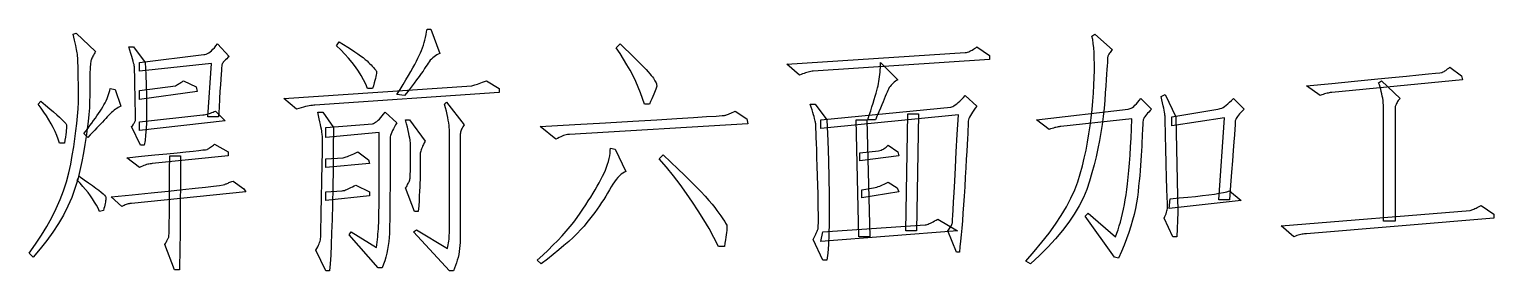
# Model space of a CAD drawing. Extents: x 0 to 420, y 0 to 297.
# Drawn here: x 51.35 to 77.75, y 67.84 to 72.2 of the extents above; entities that cross this region are included whole.
import ezdxf

# ---------------------------------------------------------------- set-up
doc = ezdxf.new("R2010")
doc.units = 0

msp = doc.modelspace()

# ---------------------------------------------------------------- linework, layer by layer
at = {"color": 7, "lineweight": 25}
for points in [[(52.097, 69.768), (52.126, 69.925), (52.151, 70.078), (52.173, 70.225), (52.192, 70.367), (52.207, 70.504), (52.22, 70.636), (52.229, 70.763), (52.235, 70.884), (52.238, 71.001), (52.238, 71.113), (52.236, 71.217), (52.234, 71.312), (52.233, 71.398), (52.231, 71.474), (52.229, 71.541), (52.227, 71.599), (52.226, 71.647), (52.224, 71.686), (52.222, 71.716), (52.22, 71.737), (52.218, 71.755), (52.214, 71.777), (52.21, 71.804), (52.203, 71.835), (52.196, 71.871), (52.188, 71.911), (52.178, 71.955), (52.167, 72.004), (52.155, 72.057), (52.141, 72.115), (52.194, 72.132), (52.546, 71.798), (52.532, 71.777), (52.52, 71.757), (52.508, 71.737), (52.498, 71.718), (52.488, 71.699), (52.48, 71.681), (52.473, 71.663), (52.467, 71.646), (52.462, 71.63), (52.458, 71.614), (52.454, 71.593), (52.451, 71.564), (52.449, 71.526), (52.446, 71.479), (52.444, 71.422), (52.443, 71.357), (52.442, 71.283), (52.441, 71.2), (52.44, 71.108), (52.44, 71.007), (52.438, 70.899), (52.433, 70.784), (52.424, 70.664), (52.412, 70.537), (52.396, 70.405), (52.377, 70.267), (52.354, 70.122), (52.328, 69.972), (52.298, 69.816), (52.264, 69.654), (52.224, 69.489), (52.174, 69.327), (52.115, 69.166), (52.045, 69.007), (51.965, 68.849), (51.876, 68.694), (51.777, 68.54), (51.668, 68.388), (51.549, 68.238), (51.421, 68.089), (51.35, 68.159), (51.465, 68.321), (51.571, 68.483), (51.669, 68.644), (51.757, 68.805), (51.836, 68.966), (51.906, 69.127), (51.967, 69.287), (52.02, 69.448), (52.063, 69.608)], [(58.118, 71.007), (57.977, 71.025), (58.035, 71.117), (58.089, 71.205), (58.139, 71.287), (58.185, 71.365), (58.228, 71.438), (58.266, 71.506), (58.301, 71.569), (58.332, 71.627), (58.358, 71.68), (58.382, 71.728), (58.402, 71.774), (58.421, 71.82), (58.438, 71.867), (58.455, 71.913), (58.469, 71.961), (58.483, 72.008), (58.495, 72.056), (58.505, 72.105), (58.514, 72.153), (58.522, 72.202), (58.592, 72.202), (58.751, 71.763), (58.723, 71.751), (58.697, 71.738), (58.671, 71.723), (58.647, 71.705), (58.623, 71.686), (58.601, 71.665), (58.58, 71.642), (58.559, 71.617), (58.54, 71.59), (58.522, 71.561), (58.502, 71.528), (58.478, 71.491), (58.449, 71.448), (58.415, 71.401), (58.377, 71.348), (58.334, 71.29), (58.287, 71.227), (58.235, 71.159), (58.179, 71.085)], [(69.403, 67.966), (69.315, 68.019), (69.467, 68.19), (69.608, 68.357), (69.736, 68.522), (69.852, 68.684), (69.957, 68.843), (70.049, 68.999), (70.13, 69.151), (70.198, 69.301), (70.255, 69.448), (70.299, 69.592), (70.337, 69.735), (70.371, 69.878), (70.402, 70.022), (70.43, 70.167), (70.455, 70.313), (70.478, 70.459), (70.497, 70.606), (70.513, 70.754), (70.526, 70.902), (70.537, 71.051), (70.544, 71.196), (70.55, 71.331), (70.553, 71.457), (70.554, 71.574), (70.552, 71.682), (70.548, 71.78), (70.542, 71.869), (70.534, 71.948), (70.523, 72.018), (70.51, 72.079), (70.563, 72.115), (70.88, 71.833), (70.863, 71.816), (70.848, 71.8), (70.835, 71.784), (70.823, 71.769), (70.814, 71.754), (70.806, 71.74), (70.8, 71.727), (70.795, 71.715), (70.793, 71.704), (70.792, 71.693), (70.791, 71.675), (70.79, 71.645), (70.787, 71.601), (70.783, 71.544), (70.778, 71.473), (70.773, 71.389), (70.766, 71.292), (70.758, 71.181), (70.749, 71.057), (70.739, 70.919), (70.727, 70.775), (70.711, 70.63), (70.692, 70.485), (70.67, 70.34), (70.644, 70.194), (70.616, 70.048), (70.583, 69.902), (70.548, 69.755), (70.509, 69.608), (70.466, 69.46), (70.416, 69.312), (70.354, 69.164), (70.278, 69.016), (70.191, 68.867), (70.091, 68.718), (69.978, 68.568), (69.853, 68.418), (69.716, 68.268), (69.565, 68.117)], [(53.249, 71.517), (53.248, 71.527), (53.244, 71.543), (53.239, 71.565), (53.232, 71.593), (53.222, 71.627), (53.211, 71.667), (53.197, 71.713), (53.181, 71.764), (53.163, 71.822), (53.143, 71.886), (53.231, 71.886), (53.442, 71.605), (53.451, 71.387), (53.458, 71.185), (53.463, 70.998), (53.465, 70.826), (53.464, 70.669), (53.461, 70.527), (53.456, 70.4), (53.448, 70.289), (53.437, 70.192), (53.424, 70.111), (53.354, 70.111), (53.196, 70.445), (53.209, 70.462), (53.221, 70.478), (53.232, 70.493), (53.241, 70.508), (53.249, 70.522), (53.255, 70.534), (53.26, 70.546), (53.263, 70.557), (53.266, 70.567), (53.266, 70.576), (53.266, 70.589), (53.266, 70.61), (53.265, 70.638), (53.265, 70.674), (53.264, 70.717), (53.263, 70.768), (53.262, 70.827), (53.261, 70.894), (53.259, 70.969), (53.257, 71.051), (53.256, 71.133), (53.254, 71.208), (53.253, 71.274), (53.252, 71.332), (53.251, 71.383), (53.25, 71.425), (53.249, 71.46), (53.249, 71.487), (53.249, 71.506)], [(53.337, 71.605), (54.497, 71.745), (54.518, 71.747), (54.54, 71.753), (54.563, 71.763), (54.587, 71.776), (54.611, 71.794), (54.636, 71.815), (54.662, 71.84), (54.688, 71.869), (54.715, 71.902), (54.743, 71.939), (54.954, 71.71), (54.93, 71.69), (54.909, 71.671), (54.89, 71.653), (54.874, 71.636), (54.859, 71.62), (54.847, 71.606), (54.837, 71.593), (54.83, 71.581), (54.825, 71.57), (54.822, 71.561), (54.82, 71.544), (54.817, 71.509), (54.813, 71.458), (54.808, 71.389), (54.802, 71.304), (54.796, 71.201), (54.788, 71.082), (54.78, 70.945), (54.771, 70.791), (54.76, 70.62), (54.567, 70.62), (54.637, 71.587), (53.337, 71.447)], [(57.467, 71.605), (57.491, 71.581), (57.512, 71.559), (57.532, 71.539), (57.549, 71.52), (57.564, 71.504), (57.577, 71.489), (57.588, 71.476), (57.597, 71.464), (57.603, 71.454), (57.608, 71.447), (57.611, 71.437), (57.611, 71.423), (57.609, 71.403), (57.605, 71.379), (57.599, 71.35), (57.591, 71.316), (57.581, 71.277), (57.569, 71.233), (57.554, 71.184), (57.538, 71.13), (57.45, 71.13), (57.416, 71.211), (57.377, 71.29), (57.333, 71.37), (57.284, 71.448), (57.23, 71.526), (57.171, 71.603), (57.108, 71.679), (57.039, 71.755), (56.966, 71.829), (56.887, 71.904), (56.94, 71.974), (57.018, 71.926), (57.091, 71.88), (57.157, 71.837), (57.219, 71.797), (57.274, 71.759), (57.324, 71.723), (57.368, 71.69), (57.407, 71.659), (57.44, 71.631)], [(62.003, 71.939), (62.09, 71.854), (62.171, 71.775), (62.245, 71.703), (62.312, 71.636), (62.372, 71.576), (62.424, 71.522), (62.47, 71.474), (62.509, 71.433), (62.54, 71.397), (62.565, 71.367), (62.585, 71.342), (62.603, 71.318), (62.618, 71.295), (62.631, 71.273), (62.642, 71.253), (62.651, 71.235), (62.657, 71.217), (62.661, 71.202), (62.662, 71.187), (62.662, 71.174), (62.659, 71.16), (62.654, 71.141), (62.646, 71.119), (62.636, 71.093), (62.624, 71.062), (62.61, 71.028), (62.593, 70.989), (62.575, 70.946), (62.553, 70.9), (62.53, 70.849), (62.442, 70.849), (62.408, 70.951), (62.371, 71.053), (62.33, 71.155), (62.285, 71.257), (62.236, 71.359), (62.183, 71.461), (62.126, 71.563), (62.065, 71.665), (62.001, 71.767), (61.932, 71.868)], [(68.665, 71.658), (65.483, 71.447), (65.462, 71.443), (65.439, 71.438), (65.417, 71.433), (65.393, 71.427), (65.369, 71.42), (65.344, 71.413), (65.318, 71.405), (65.292, 71.396), (65.265, 71.386), (65.237, 71.376), (65.008, 71.57), (68.225, 71.781), (68.246, 71.785), (68.267, 71.79), (68.289, 71.797), (68.31, 71.806), (68.331, 71.816), (68.352, 71.827), (68.373, 71.84), (68.394, 71.854), (68.415, 71.869), (68.436, 71.886), (68.665, 71.728)], [(67.012, 71.288), (66.988, 71.277), (66.966, 71.264), (66.944, 71.249), (66.924, 71.232), (66.905, 71.214), (66.887, 71.193), (66.87, 71.171), (66.855, 71.148), (66.841, 71.122), (66.828, 71.095), (66.815, 71.064), (66.799, 71.029), (66.782, 70.989), (66.763, 70.943), (66.742, 70.893), (66.719, 70.838), (66.694, 70.778), (66.667, 70.713), (66.639, 70.643), (66.608, 70.568), (66.467, 70.568), (66.495, 70.65), (66.52, 70.727), (66.543, 70.8), (66.564, 70.869), (66.584, 70.932), (66.601, 70.992), (66.617, 71.046), (66.631, 71.096), (66.642, 71.142), (66.652, 71.183), (66.66, 71.222), (66.668, 71.262), (66.674, 71.302), (66.68, 71.343), (66.685, 71.385), (66.689, 71.428), (66.692, 71.471), (66.694, 71.515), (66.696, 71.559), (66.696, 71.605)], [(74.378, 71.183), (74.832, 71.226), (75.24, 71.266), (75.601, 71.3), (75.915, 71.331), (76.182, 71.356), (76.402, 71.378), (76.575, 71.395), (76.701, 71.408), (76.78, 71.416), (76.812, 71.42), (76.822, 71.423), (76.832, 71.427), (76.844, 71.433), (76.857, 71.44), (76.871, 71.449), (76.887, 71.459), (76.904, 71.471), (76.922, 71.485), (76.941, 71.5), (76.962, 71.517), (77.173, 71.359), (77.19, 71.288), (74.835, 71.06), (74.82, 71.059), (74.804, 71.058), (74.786, 71.055), (74.767, 71.051), (74.747, 71.047), (74.725, 71.041), (74.702, 71.034), (74.677, 71.026), (74.651, 71.017), (74.624, 71.007)], [(52.651, 70.761), (52.675, 70.8), (52.697, 70.838), (52.717, 70.875), (52.735, 70.913), (52.752, 70.95), (52.767, 70.987), (52.78, 71.023), (52.792, 71.059), (52.801, 71.095), (52.809, 71.13), (52.897, 71.113), (53.003, 70.814), (52.978, 70.802), (52.953, 70.789), (52.929, 70.774), (52.904, 70.758), (52.88, 70.739), (52.855, 70.719), (52.83, 70.697), (52.806, 70.673), (52.781, 70.648), (52.757, 70.62), (52.731, 70.591), (52.703, 70.561), (52.673, 70.528), (52.641, 70.494), (52.607, 70.458), (52.571, 70.42), (52.533, 70.38), (52.492, 70.339), (52.45, 70.296), (52.405, 70.251), (52.335, 70.322), (52.373, 70.37), (52.409, 70.418), (52.444, 70.464), (52.478, 70.51), (52.51, 70.554), (52.541, 70.598), (52.571, 70.64), (52.599, 70.682), (52.626, 70.722)], [(53.337, 71.095), (53.987, 71.183), (54.004, 71.193), (54.021, 71.203), (54.037, 71.213), (54.052, 71.222), (54.066, 71.231), (54.08, 71.24), (54.093, 71.248), (54.105, 71.256), (54.117, 71.264), (54.128, 71.271), (54.356, 71.165), (54.374, 71.077), (53.337, 70.937)], [(55.938, 70.954), (59.331, 71.183), (59.346, 71.187), (59.364, 71.192), (59.384, 71.198), (59.407, 71.205), (59.432, 71.214), (59.459, 71.223), (59.489, 71.233), (59.522, 71.245), (59.557, 71.257), (59.594, 71.271), (59.823, 71.13), (59.823, 71.06), (56.501, 70.831), (56.478, 70.831), (56.454, 70.829), (56.426, 70.825), (56.397, 70.82), (56.364, 70.814), (56.33, 70.806), (56.293, 70.797), (56.253, 70.786), (56.211, 70.774), (56.167, 70.761)], [(72.04, 68.458), (71.969, 68.458), (71.811, 68.792), (71.824, 68.82), (71.836, 68.847), (71.846, 68.873), (71.855, 68.898), (71.862, 68.922), (71.867, 68.945), (71.871, 68.968), (71.873, 68.989), (71.874, 69.01), (71.873, 69.03), (71.871, 69.055), (71.869, 69.093), (71.867, 69.144), (71.864, 69.207), (71.862, 69.282), (71.859, 69.37), (71.856, 69.471), (71.853, 69.584), (71.85, 69.709), (71.846, 69.847), (71.843, 69.984), (71.84, 70.109), (71.837, 70.219), (71.835, 70.317), (71.833, 70.401), (71.832, 70.471), (71.83, 70.529), (71.829, 70.573), (71.829, 70.603), (71.829, 70.62), (71.828, 70.634), (71.826, 70.652), (71.822, 70.676), (71.818, 70.705), (71.811, 70.739), (71.803, 70.779), (71.794, 70.823), (71.784, 70.874), (71.772, 70.929), (71.758, 70.99), (71.829, 71.025), (72.022, 70.62), (72.057, 68.898)], [(75.766, 68.74), (75.766, 70.831), (75.762, 70.873), (75.757, 70.915), (75.751, 70.956), (75.744, 70.997), (75.736, 71.038), (75.726, 71.078), (75.716, 71.118), (75.704, 71.158), (75.692, 71.197), (75.678, 71.236), (75.731, 71.271), (76.065, 70.954), (76.048, 70.934), (76.033, 70.914), (76.02, 70.896), (76.009, 70.878), (75.999, 70.862), (75.991, 70.847), (75.985, 70.833), (75.981, 70.819), (75.978, 70.807), (75.977, 70.796), (75.977, 70.766), (75.977, 70.697), (75.977, 70.589), (75.977, 70.442), (75.977, 70.256), (75.977, 70.03), (75.977, 69.766), (75.977, 69.463), (75.977, 69.121), (75.977, 68.74)], [(51.561, 70.902), (51.645, 70.831), (51.72, 70.767), (51.787, 70.709), (51.845, 70.658), (51.895, 70.614), (51.937, 70.576), (51.97, 70.544), (51.994, 70.519), (52.01, 70.501), (52.018, 70.489), (52.021, 70.477), (52.022, 70.461), (52.022, 70.439), (52.021, 70.413), (52.018, 70.381), (52.014, 70.344), (52.008, 70.302), (52.001, 70.255), (51.993, 70.203), (51.983, 70.146), (51.895, 70.146), (51.872, 70.216), (51.846, 70.286), (51.816, 70.357), (51.783, 70.427), (51.746, 70.497), (51.705, 70.568), (51.661, 70.638), (51.614, 70.708), (51.563, 70.779), (51.508, 70.849)], [(58.891, 68.247), (58.898, 68.279), (58.904, 68.312), (58.909, 68.345), (58.914, 68.38), (58.918, 68.414), (58.921, 68.45), (58.923, 68.486), (58.925, 68.523), (58.926, 68.561), (58.926, 68.599), (58.926, 70.357), (58.926, 70.39), (58.923, 70.427), (58.919, 70.467), (58.912, 70.511), (58.904, 70.559), (58.895, 70.61), (58.883, 70.664), (58.87, 70.722), (58.855, 70.784), (58.839, 70.849), (58.874, 70.884), (59.19, 70.48), (59.177, 70.459), (59.165, 70.439), (59.154, 70.419), (59.145, 70.4), (59.137, 70.381), (59.131, 70.363), (59.126, 70.345), (59.123, 70.328), (59.12, 70.311), (59.12, 70.295), (59.12, 70.262), (59.12, 70.192), (59.12, 70.087), (59.12, 69.946), (59.12, 69.77), (59.12, 69.558), (59.12, 69.31), (59.12, 69.027), (59.12, 68.708), (59.12, 68.353), (59.115, 68.297), (59.109, 68.242), (59.101, 68.189), (59.092, 68.136), (59.08, 68.085), (59.067, 68.034), (59.052, 67.985), (59.035, 67.937), (59.017, 67.889), (58.997, 67.843), (58.926, 67.843), (58.276, 68.546), (58.329, 68.581)], [(65.659, 68.036), (65.483, 68.406), (65.497, 68.433), (65.509, 68.458), (65.521, 68.482), (65.531, 68.504), (65.54, 68.524), (65.548, 68.543), (65.556, 68.559), (65.562, 68.574), (65.567, 68.588), (65.571, 68.599), (65.574, 68.618), (65.576, 68.654), (65.578, 68.707), (65.578, 68.778), (65.578, 68.865), (65.576, 68.969), (65.574, 69.09), (65.571, 69.229), (65.567, 69.384), (65.562, 69.557), (65.557, 69.729), (65.552, 69.885), (65.548, 70.023), (65.544, 70.145), (65.54, 70.249), (65.537, 70.336), (65.534, 70.407), (65.531, 70.46), (65.529, 70.496), (65.527, 70.515), (65.524, 70.528), (65.52, 70.545), (65.515, 70.567), (65.507, 70.594), (65.498, 70.625), (65.488, 70.66), (65.476, 70.701), (65.462, 70.746), (65.447, 70.795), (65.43, 70.849), (65.518, 70.849), (65.729, 70.568), (65.745, 70.188), (65.757, 69.836), (65.766, 69.513), (65.771, 69.218), (65.773, 68.95), (65.771, 68.711), (65.766, 68.5), (65.757, 68.318), (65.745, 68.163), (65.729, 68.036)], [(67.909, 68.564), (67.926, 68.585), (67.94, 68.605), (67.954, 68.624), (67.965, 68.643), (67.975, 68.66), (67.983, 68.678), (67.989, 68.694), (67.993, 68.71), (67.996, 68.725), (67.997, 68.74), (67.998, 68.771), (68.001, 68.839), (68.006, 68.942), (68.014, 69.08), (68.023, 69.254), (68.035, 69.463), (68.048, 69.708), (68.064, 69.988), (68.082, 70.304), (68.102, 70.656), (65.624, 70.409), (65.624, 70.568), (67.962, 70.796), (67.98, 70.801), (68, 70.81), (68.022, 70.823), (68.046, 70.838), (68.071, 70.858), (68.099, 70.881), (68.128, 70.907), (68.158, 70.937), (68.191, 70.97), (68.225, 71.007), (68.436, 70.814), (68.406, 70.776), (68.379, 70.74), (68.356, 70.706), (68.335, 70.675), (68.318, 70.645), (68.303, 70.617), (68.292, 70.59), (68.284, 70.566), (68.28, 70.544), (68.278, 70.524), (68.277, 70.496), (68.276, 70.453), (68.273, 70.394), (68.27, 70.318), (68.265, 70.227), (68.259, 70.12), (68.252, 69.996), (68.244, 69.857), (68.235, 69.702), (68.225, 69.531), (68.215, 69.356), (68.204, 69.19), (68.194, 69.032), (68.183, 68.884), (68.173, 68.744), (68.162, 68.613), (68.151, 68.491), (68.141, 68.377), (68.13, 68.273), (68.12, 68.177), (68.067, 68.177)], [(70.932, 68.458), (70.956, 68.52), (70.979, 68.584), (71.001, 68.652), (71.022, 68.723), (71.042, 68.797), (71.061, 68.874), (71.079, 68.954), (71.095, 69.038), (71.111, 69.124), (71.126, 69.214), (71.139, 69.31), (71.152, 69.415), (71.165, 69.53), (71.176, 69.653), (71.187, 69.785), (71.197, 69.927), (71.207, 70.078), (71.216, 70.238), (71.224, 70.407), (71.231, 70.585), (69.948, 70.445), (69.933, 70.444), (69.917, 70.443), (69.899, 70.44), (69.88, 70.436), (69.86, 70.431), (69.838, 70.426), (69.815, 70.419), (69.79, 70.411), (69.764, 70.402), (69.737, 70.392), (69.508, 70.568), (71.161, 70.761), (71.179, 70.763), (71.198, 70.769), (71.218, 70.778), (71.24, 70.792), (71.262, 70.809), (71.285, 70.831), (71.31, 70.856), (71.335, 70.885), (71.362, 70.918), (71.389, 70.954), (71.583, 70.761), (71.556, 70.734), (71.532, 70.708), (71.51, 70.685), (71.491, 70.663), (71.475, 70.642), (71.461, 70.624), (71.45, 70.607), (71.442, 70.592), (71.436, 70.579), (71.433, 70.568), (71.431, 70.553), (71.429, 70.532), (71.427, 70.503), (71.425, 70.466), (71.422, 70.423), (71.42, 70.372), (71.417, 70.313), (71.414, 70.247), (71.41, 70.174), (71.407, 70.093), (71.403, 70.008), (71.398, 69.921), (71.392, 69.833), (71.386, 69.743), (71.378, 69.651), (71.37, 69.558), (71.361, 69.464), (71.351, 69.367), (71.34, 69.27), (71.328, 69.17), (71.313, 69.069), (71.294, 68.966), (71.271, 68.861), (71.243, 68.754), (71.211, 68.645), (71.175, 68.534), (71.134, 68.421), (71.089, 68.307), (71.039, 68.19), (70.985, 68.072), (70.915, 68.089), (70.387, 68.827), (70.44, 68.88)], [(71.952, 70.462), (71.952, 70.62), (72.778, 70.761), (72.8, 70.763), (72.823, 70.769), (72.848, 70.778), (72.874, 70.792), (72.901, 70.809), (72.93, 70.831), (72.96, 70.856), (72.992, 70.885), (73.025, 70.918), (73.059, 70.954), (73.253, 70.761), (73.223, 70.73), (73.196, 70.702), (73.172, 70.676), (73.151, 70.651), (73.134, 70.629), (73.12, 70.609), (73.109, 70.591), (73.101, 70.575), (73.096, 70.562), (73.094, 70.55), (73.093, 70.526), (73.09, 70.476), (73.085, 70.4), (73.078, 70.297), (73.068, 70.168), (73.056, 70.012), (73.043, 69.83), (73.027, 69.622), (73.009, 69.387), (72.989, 69.126), (72.796, 69.126), (72.901, 70.603)], [(53.337, 70.533), (54.479, 70.656), (54.504, 70.659), (54.528, 70.664), (54.551, 70.669), (54.575, 70.675), (54.598, 70.682), (54.62, 70.689), (54.643, 70.697), (54.665, 70.706), (54.686, 70.716), (54.708, 70.726), (54.883, 70.55), (53.337, 70.374)], [(56.553, 70.708), (56.641, 70.708), (56.835, 70.427), (56.831, 70.037), (56.826, 69.677), (56.821, 69.345), (56.815, 69.043), (56.808, 68.77), (56.801, 68.527), (56.793, 68.312), (56.784, 68.126), (56.775, 67.97), (56.764, 67.843), (56.694, 67.843), (56.518, 68.212), (56.535, 68.243), (56.55, 68.273), (56.563, 68.302), (56.574, 68.329), (56.584, 68.355), (56.592, 68.38), (56.598, 68.404), (56.603, 68.426), (56.605, 68.447), (56.606, 68.467), (56.606, 68.494), (56.607, 68.535), (56.608, 68.591), (56.609, 68.661), (56.611, 68.746), (56.612, 68.846), (56.615, 68.96), (56.617, 69.089), (56.62, 69.232), (56.624, 69.39), (56.627, 69.548), (56.63, 69.691), (56.632, 69.818), (56.634, 69.931), (56.635, 70.029), (56.635, 70.112), (56.635, 70.181), (56.635, 70.234), (56.634, 70.272), (56.632, 70.295), (56.63, 70.314), (56.627, 70.337), (56.622, 70.366), (56.616, 70.399), (56.608, 70.438), (56.6, 70.482), (56.59, 70.531), (56.579, 70.585), (56.567, 70.644)], [(57.608, 68.265), (57.615, 68.311), (57.621, 68.358), (57.627, 68.405), (57.632, 68.453), (57.637, 68.502), (57.641, 68.552), (57.644, 68.602), (57.647, 68.653), (57.65, 68.705), (57.652, 68.757), (57.654, 68.82), (57.655, 68.905), (57.656, 69.01), (57.658, 69.137), (57.659, 69.284), (57.659, 69.453), (57.66, 69.643), (57.66, 69.854), (57.661, 70.086), (57.661, 70.339), (56.694, 70.251), (56.694, 70.427), (57.538, 70.497), (57.556, 70.503), (57.575, 70.511), (57.595, 70.524), (57.617, 70.54), (57.639, 70.559), (57.662, 70.582), (57.687, 70.608), (57.712, 70.638), (57.739, 70.671), (57.766, 70.708), (57.977, 70.515), (57.954, 70.477), (57.933, 70.441), (57.914, 70.407), (57.898, 70.374), (57.885, 70.344), (57.874, 70.315), (57.865, 70.287), (57.859, 70.262), (57.855, 70.238), (57.854, 70.216), (57.854, 70.19), (57.854, 70.155), (57.854, 70.111), (57.854, 70.057), (57.854, 69.994), (57.854, 69.922), (57.854, 69.84), (57.854, 69.749), (57.854, 69.649), (57.854, 69.539), (57.854, 69.427), (57.854, 69.319), (57.853, 69.214), (57.853, 69.113), (57.852, 69.016), (57.851, 68.923), (57.85, 68.834), (57.849, 68.749), (57.847, 68.668), (57.845, 68.59), (57.842, 68.515), (57.837, 68.441), (57.83, 68.369), (57.82, 68.298), (57.808, 68.228), (57.794, 68.159), (57.777, 68.091), (57.758, 68.025), (57.737, 67.96), (57.714, 67.896), (57.643, 67.896), (57.116, 68.493), (57.151, 68.546)], [(58.487, 70.181), (58.47, 70.15), (58.455, 70.121), (58.442, 70.094), (58.431, 70.068), (58.421, 70.045), (58.413, 70.023), (58.407, 70.003), (58.403, 69.984), (58.4, 69.967), (58.399, 69.952), (58.399, 69.937), (58.399, 69.918), (58.399, 69.896), (58.399, 69.871), (58.399, 69.843), (58.399, 69.811), (58.399, 69.776), (58.399, 69.739), (58.399, 69.698), (58.399, 69.654), (58.399, 69.605), (58.398, 69.551), (58.396, 69.491), (58.393, 69.426), (58.39, 69.355), (58.386, 69.278), (58.382, 69.196), (58.377, 69.108), (58.371, 69.014), (58.364, 68.915), (58.294, 68.915), (58.135, 69.337), (58.149, 69.358), (58.161, 69.378), (58.172, 69.397), (58.182, 69.416), (58.19, 69.434), (58.198, 69.451), (58.204, 69.468), (58.209, 69.483), (58.212, 69.499), (58.215, 69.513), (58.216, 69.529), (58.218, 69.549), (58.219, 69.572), (58.22, 69.599), (58.221, 69.629), (58.222, 69.664), (58.223, 69.702), (58.223, 69.744), (58.223, 69.789), (58.223, 69.838), (58.223, 69.887), (58.223, 69.932), (58.223, 69.973), (58.223, 70.01), (58.223, 70.043), (58.223, 70.071), (58.223, 70.096), (58.223, 70.117), (58.223, 70.133), (58.223, 70.146), (58.222, 70.16), (58.22, 70.18), (58.215, 70.206), (58.209, 70.239), (58.201, 70.278), (58.192, 70.323), (58.18, 70.375), (58.167, 70.433), (58.152, 70.497), (58.135, 70.568), (58.206, 70.568)], [(64.288, 70.585), (64.305, 70.497), (61.089, 70.304), (61.07, 70.303), (61.051, 70.3), (61.029, 70.296), (61.007, 70.29), (60.983, 70.282), (60.958, 70.272), (60.931, 70.261), (60.903, 70.248), (60.873, 70.233), (60.842, 70.216), (60.561, 70.445), (61.183, 70.481), (61.74, 70.515), (62.233, 70.544), (62.662, 70.57), (63.027, 70.592), (63.327, 70.61), (63.562, 70.625), (63.734, 70.636), (63.841, 70.643), (63.883, 70.647), (63.895, 70.649), (63.908, 70.653), (63.923, 70.658), (63.94, 70.664), (63.958, 70.671), (63.978, 70.679), (64, 70.689), (64.024, 70.7), (64.05, 70.712), (64.077, 70.726)], [(66.45, 70.568), (66.503, 68.458), (66.309, 68.458), (66.257, 70.568)], [(67.382, 70.673), (67.346, 68.564), (67.153, 68.564), (67.188, 70.673)], [(54.936, 69.917), (53.565, 69.777), (53.547, 69.776), (53.528, 69.774), (53.508, 69.77), (53.486, 69.765), (53.464, 69.759), (53.441, 69.751), (53.416, 69.742), (53.391, 69.732), (53.364, 69.72), (53.337, 69.706), (53.108, 69.882), (53.376, 69.909), (53.616, 69.933), (53.828, 69.955), (54.014, 69.974), (54.172, 69.99), (54.302, 70.003), (54.405, 70.014), (54.481, 70.023), (54.529, 70.028), (54.549, 70.032), (54.557, 70.034), (54.566, 70.038), (54.577, 70.044), (54.589, 70.051), (54.602, 70.06), (54.617, 70.071), (54.633, 70.083), (54.651, 70.096), (54.67, 70.111), (54.69, 70.128), (54.936, 69.988)], [(57.01, 69.882), (57.026, 69.886), (57.043, 69.892), (57.064, 69.899), (57.086, 69.907), (57.111, 69.917), (57.139, 69.929), (57.169, 69.941), (57.202, 69.955), (57.237, 69.971), (57.274, 69.988), (57.467, 69.847), (57.485, 69.777), (56.694, 69.706), (56.694, 69.865)], [(60.508, 68.036), (60.608, 68.127), (60.703, 68.216), (60.792, 68.304), (60.877, 68.391), (60.957, 68.476), (61.032, 68.56), (61.102, 68.642), (61.167, 68.723), (61.227, 68.802), (61.282, 68.88), (61.333, 68.956), (61.382, 69.031), (61.429, 69.103), (61.473, 69.173), (61.515, 69.241), (61.554, 69.306), (61.591, 69.37), (61.625, 69.431), (61.657, 69.491), (61.686, 69.548), (61.713, 69.604), (61.737, 69.659), (61.758, 69.712), (61.776, 69.765), (61.792, 69.816), (61.804, 69.867), (61.814, 69.916), (61.821, 69.964), (61.825, 70.012), (61.827, 70.058), (61.915, 70.04), (62.108, 69.636), (62.08, 69.623), (62.051, 69.606), (62.022, 69.584), (61.993, 69.557), (61.963, 69.526), (61.933, 69.49), (61.903, 69.45), (61.872, 69.405), (61.841, 69.356), (61.809, 69.302), (61.777, 69.246), (61.742, 69.188), (61.706, 69.131), (61.669, 69.073), (61.629, 69.014), (61.588, 68.955), (61.545, 68.895), (61.5, 68.835), (61.453, 68.774), (61.405, 68.713), (61.352, 68.65), (61.293, 68.585), (61.227, 68.517), (61.155, 68.446), (61.075, 68.373), (60.989, 68.297), (60.897, 68.218), (60.797, 68.137), (60.691, 68.053), (60.579, 67.966)], [(66.661, 70.005), (66.685, 70.013), (66.707, 70.021), (66.728, 70.029), (66.748, 70.039), (66.766, 70.049), (66.783, 70.06), (66.799, 70.072), (66.813, 70.084), (66.825, 70.097), (66.837, 70.111), (67.012, 69.988), (67.03, 69.917), (66.327, 69.829), (66.327, 69.97)], [(54.075, 69.917), (54.075, 69.631), (54.074, 69.363), (54.073, 69.112), (54.072, 68.879), (54.07, 68.665), (54.069, 68.468), (54.066, 68.289), (54.064, 68.129), (54.061, 67.986), (54.057, 67.861), (53.969, 67.861), (53.794, 68.318), (53.804, 68.335), (53.813, 68.351), (53.822, 68.366), (53.83, 68.381), (53.838, 68.395), (53.844, 68.407), (53.85, 68.419), (53.855, 68.43), (53.86, 68.44), (53.864, 68.45), (53.867, 68.472), (53.87, 68.522), (53.873, 68.6), (53.875, 68.705), (53.877, 68.838), (53.879, 68.999), (53.88, 69.187), (53.881, 69.403), (53.881, 69.646), (53.882, 69.917)], [(63.778, 68.283), (63.694, 68.444), (63.606, 68.605), (63.512, 68.765), (63.412, 68.924), (63.308, 69.082), (63.198, 69.24), (63.083, 69.397), (62.962, 69.554), (62.837, 69.71), (62.706, 69.865), (62.776, 69.935), (62.915, 69.805), (63.044, 69.683), (63.163, 69.569), (63.271, 69.462), (63.369, 69.364), (63.457, 69.273), (63.535, 69.189), (63.603, 69.114), (63.66, 69.046), (63.708, 68.986), (63.748, 68.932), (63.784, 68.882), (63.816, 68.837), (63.844, 68.797), (63.868, 68.762), (63.888, 68.73), (63.904, 68.704), (63.916, 68.682), (63.924, 68.664), (63.927, 68.652), (63.929, 68.638), (63.928, 68.62), (63.927, 68.596), (63.925, 68.567), (63.921, 68.533), (63.916, 68.493), (63.91, 68.449), (63.902, 68.399), (63.893, 68.343), (63.883, 68.283)], [(52.247, 69.548), (52.337, 69.487), (52.418, 69.432), (52.49, 69.381), (52.552, 69.336), (52.605, 69.295), (52.649, 69.26), (52.683, 69.23), (52.708, 69.205), (52.724, 69.185), (52.73, 69.17), (52.731, 69.157), (52.731, 69.141), (52.73, 69.123), (52.727, 69.103), (52.724, 69.08), (52.719, 69.055), (52.712, 69.028), (52.705, 68.999), (52.696, 68.967), (52.686, 68.933), (52.616, 68.915), (52.59, 68.972), (52.56, 69.028), (52.528, 69.084), (52.492, 69.14), (52.453, 69.197), (52.411, 69.253), (52.366, 69.309), (52.318, 69.365), (52.266, 69.422), (52.212, 69.478)], [(52.827, 69.179), (53.208, 69.216), (53.55, 69.25), (53.853, 69.28), (54.116, 69.307), (54.341, 69.331), (54.526, 69.351), (54.672, 69.368), (54.779, 69.382), (54.846, 69.392), (54.875, 69.399), (54.884, 69.404), (54.895, 69.41), (54.907, 69.415), (54.92, 69.421), (54.934, 69.427), (54.95, 69.434), (54.966, 69.44), (54.984, 69.447), (55.004, 69.453), (55.024, 69.46), (55.217, 69.32), (55.253, 69.267), (53.196, 69.056), (53.182, 69.055), (53.166, 69.054), (53.151, 69.051), (53.134, 69.048), (53.117, 69.043), (53.099, 69.037), (53.08, 69.03), (53.061, 69.022), (53.041, 69.013), (53.02, 69.003)], [(66.837, 69.443), (66.995, 69.337), (67.03, 69.267), (66.362, 69.161), (66.362, 69.302), (66.573, 69.337), (66.601, 69.345), (66.628, 69.353), (66.656, 69.361), (66.683, 69.371), (66.709, 69.381), (66.735, 69.392), (66.761, 69.404), (66.787, 69.416), (66.812, 69.429)], [(56.993, 69.284), (57.011, 69.289), (57.031, 69.294), (57.052, 69.301), (57.074, 69.31), (57.098, 69.32), (57.124, 69.331), (57.15, 69.344), (57.178, 69.358), (57.208, 69.373), (57.239, 69.39), (57.485, 69.267), (57.485, 69.197), (56.694, 69.109), (56.694, 69.267)], [(71.917, 69.144), (72.082, 69.158), (72.235, 69.172), (72.375, 69.186), (72.502, 69.2), (72.615, 69.214), (72.716, 69.228), (72.804, 69.242), (72.879, 69.256), (72.94, 69.27), (72.989, 69.284), (73.2, 69.109), (71.899, 68.968)], [(77.753, 68.792), (74.378, 68.511), (74.359, 68.511), (74.34, 68.509), (74.32, 68.506), (74.299, 68.503), (74.277, 68.498), (74.253, 68.492), (74.229, 68.485), (74.203, 68.477), (74.177, 68.468), (74.149, 68.458), (73.921, 68.652), (77.331, 68.933), (77.345, 68.937), (77.361, 68.942), (77.378, 68.948), (77.395, 68.955), (77.414, 68.964), (77.434, 68.973), (77.455, 68.983), (77.477, 68.995), (77.5, 69.007), (77.524, 69.021), (77.753, 68.863)], [(68.085, 68.564), (65.624, 68.37), (65.659, 68.546), (67.505, 68.669), (67.519, 68.673), (67.536, 68.679), (67.555, 68.686), (67.575, 68.695), (67.597, 68.704), (67.621, 68.716), (67.646, 68.728), (67.673, 68.742), (67.702, 68.758), (67.733, 68.775)]]:
    msp.add_lwpolyline(points, close=True, dxfattribs=at)

doc.saveas('drawing.dxf')
